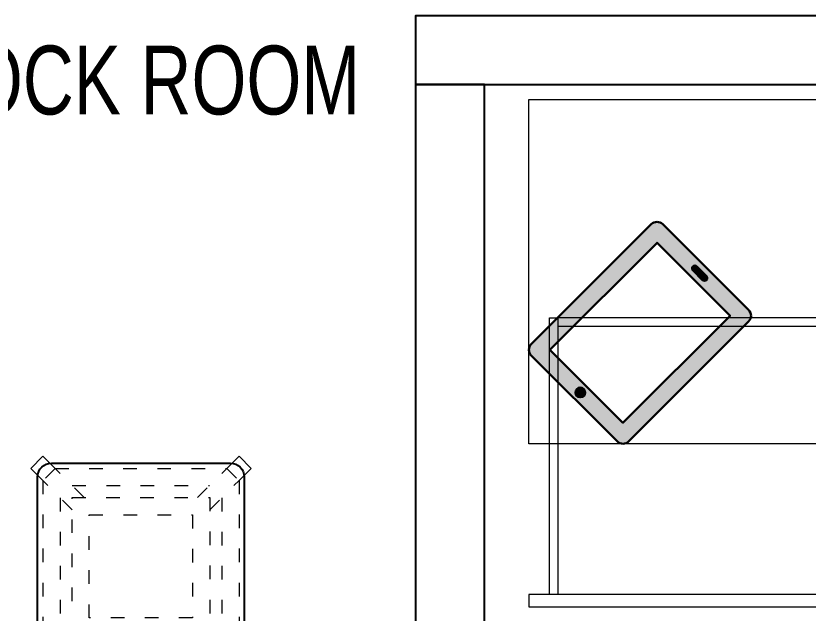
# Model space of a CAD drawing. Header units: feet. Extents: x 2748737 to 2755063, y -5469181 to -5449608.
# Drawn here: x 2752762 to 2753912, y -5454779 to -5453911 of the extents above; entities that cross this region are included whole.
import ezdxf

# ---------------------------------------------------------------- set-up
doc = ezdxf.new("R2010")
doc.units = ezdxf.units.FT
doc.header["$LTSCALE"] = 33
doc.header["$MEASUREMENT"] = 0
doc.linetypes.add('ACAD_ISO03W100', pattern=[30, 12, -18])
for name, color, linetype, lineweight in [('LENS-FURNITURE', 13, 'Continuous', 9), ('LENS-PARTITION', 21, 'Continuous', 25), ('LENS-TEXT', 31, 'Continuous', 5), ('LK-FF&E WALL', 1, 'Continuous', 9), ('LN-ELEVATION-1', 81, 'Continuous', 25), ('LN-ELEVATION-3', 125, 'Continuous', 18), ('LN-ELEVATION-5', 167, 'Continuous', 5)]:
    doc.layers.add(name, color=color, linetype=linetype, lineweight=lineweight)
doc.styles.add('LK TXT', font='GILC____.TTF', dxfattribs={"height": 100})

# ---------------------------------------------------------------- blocks, each defined once
blk = doc.blocks.new('CLENS 600 TYPE 6')
at = {"layer": 'LN-ELEVATION-1', "ltscale": 0.5}
blk.add_lwpolyline([(130, -225), (-130, -225, -0.4142135623730951), (-150, -205), (-150, 55, -0.4142135623730951), (-130, 75), (130, 75, -0.4142135623730951), (150, 55), (150, -205, -0.4142135623730951)], format="xyb", close=True, dxfattribs=at)
at = {"layer": 'LN-ELEVATION-3', "linetype": 'ACAD_ISO03W100', "ltscale": 0.05}
for p, q in [((-82.3223304701969, 25), (-124.6966991401277, 67.374368671095)), ((124.696699141059, 67.3743686703965), (-124.6966991401277, 67.374368671095)), ((82.3223304701969, 25), (124.6966991401277, 67.374368671095)), ((-100, 7.322330470196902), (-142.3743686703965, 49.69669914152472)), ((-142.3743686708621, -199.6966991410591), (-142.3743686708621, 49.69669914105907)), ((100, 7.322330470196902), (142.3743686703965, 49.69669914152472)), ((142.3743686708621, -199.6966991410591), (142.3743686708621, 49.69669914105907)), ((99.69669914059341, 42.3743686703965), (-99.69669913966207, 42.374368671095)), ((-117.3743686703965, -174.6966991408262), (-117.3743686703965, 24.69669914152473)), ((117.3743686703965, -174.6966991408262), (117.3743686703965, 24.69669914152473)), ((-100, -157.3223304701969), (-142.3743686703965, -199.6966991415247)), ((100, -157.3223304701969), (142.3743686703965, -199.6966991415247)), ((-82.3223304701969, -175), (-124.6966991401277, -217.374368671095)), ((82.3223304701969, -175), (124.6966991401277, -217.374368671095)), ((99.69669914059341, -192.3743686703965), (-99.69669913966207, -192.374368671095)), ((124.696699141059, -217.3743686703965), (-124.6966991401277, -217.374368671095))]:
    blk.add_line(p, q, dxfattribs=at)
for points in [[(-132.2008663183078, 74.87853584764525), (-124.696699141059, 67.3743686703965), (-142.3743686708621, 49.69669914105907), (-149.8785358476452, 57.20086631807498)], [(132.2008663183078, 74.87853584764525), (124.696699141059, 67.3743686703965), (142.3743686708621, 49.69669914105907), (149.8785358476452, 57.20086631807498)], [(-132.2008663183078, -224.8785358476453), (-124.696699141059, -217.3743686703965), (-142.3743686708621, -199.6966991410591), (-149.8785358476452, -207.200866318075)], [(132.2008663183078, -224.8785358476453), (124.696699141059, -217.3743686703965), (142.3743686708621, -199.6966991410591), (149.8785358476452, -207.200866318075)]]:
    blk.add_lwpolyline(points, dxfattribs=at)
for points in [[(100, -175), (-100, -175), (-100, 25), (100, 25)], [(75, -150), (-75, -150), (-75, 0), (75, 0)]]:
    blk.add_lwpolyline(points, close=True, dxfattribs=at)
at = {"layer": 'LN-ELEVATION-5', "ltscale": 0.5}
for points in [[(-149.8785358476452, 57.20086631807498), (-160.0520382001995, 67.37436867062934), (-142.3743686708621, 85.05203819996677), (-132.2008663183078, 74.87853584787806)], [(149.8785358476452, 57.20086631807498), (160.0520382001995, 67.37436867062934), (142.3743686708621, 85.05203819996677), (132.2008663183078, 74.87853584787806)], [(-149.8785358476452, -207.200866318075), (-160.0520382001995, -217.3743686706294), (-142.3743686708621, -235.0520381999668), (-132.2008663183078, -224.8785358478781)], [(149.8785358476452, -207.200866318075), (160.0520382001995, -217.3743686706294), (142.3743686708621, -235.0520381999668), (132.2008663183078, -224.8785358478781)]]:
    blk.add_lwpolyline(points, dxfattribs=at)
blk = doc.blocks.new('TRIAL SET CABINET 633x500')
at = {"layer": 'LENS-FURNITURE'}
h = blk.add_hatch(color=9, dxfattribs=at)
h.dxf.hatch_style = 1
edge = h.paths.add_edge_path()
edge.add_line((-8.54246803093703, -981.9670201920668), (115.9083254579454, -857.5162267031847))
edge.add_arc((107.4230440836399, -849.030945328879), 12.00000000009463, 315, 405)
edge.add_line((115.9083254579454, -840.5456639545736), (-58.03994271345434, -666.5973957831737))
edge.add_arc((-66.52522408775982, -675.0826771574792), 12.00000000009463, 45.00000000000002, 135)
edge.add_line((-75.01050546206531, -666.5973957831737), (-199.4612989509478, -791.0481892720562))
edge.add_arc((-190.9760175766423, -799.5334706454303), 11.99999999943607, 135.0000000031442, 225.0000000031442)
edge.add_line((-199.4612989500165, -808.0187520197359), (-25.5130307786167, -981.967020191136))
edge.add_arc((-17.02774940431148, -973.4817388177615), 11.99999999943605, 224.9999999968574, 314.9999999968578)
h.paths.add_polyline_path([(-17.02774940524252, -955.0969625067663), (89.03826777357607, -849.0309453279477), (-66.52522408775982, -693.4674534666119), (-172.5912412665784, -799.5334706454305)], flags=16)
edge = h.paths.add_edge_path(flags=16)
edge.add_line((-138.2965623782947, -741.9042679787381), (-124.1544267544522, -727.7621323548956))
edge.add_arc((-121.3259996296837, -730.5905594796641), 4.000000000031514, 45.00000000000051, 134.9999999999996, ccw=False)
edge.add_arc((-121.3259996296838, -730.5905594796641), 4.000000000031584, -45.000000000000625, 44.999999999999375, ccw=False)
edge.add_line((-118.4975725049153, -733.4189866044327), (-132.6397081287578, -747.561122228275))
edge.add_arc((-135.4681352535263, -744.7326951035067), 4.000000000031524, 225.0000000000006, 314.99999999999966, ccw=False)
edge.add_arc((-135.4681352535261, -744.7326951035066), 4.000000000031665, 135.0000000000006, 225.0000000000006, ccw=False)
edge = h.paths.add_edge_path(flags=16)
edge.add_arc((44.84409394953398, -910.9027886827243), 7, 0, 360)
at = {"layer": 'LENS-FURNITURE', "lineweight": 0}
h = blk.add_hatch(dxfattribs=at)
h.set_pattern_fill('ANSI31', color=252, scale=10, angle=405)
h.set_pattern_definition([(90, (-3772352.875833935, -3684050.327587578), (-1.25, 2e-16), [])])
edge = h.paths.add_edge_path()
edge.add_line((-138.2965623782947, -741.9042679787381), (-124.1544267544522, -727.7621323548956))
edge.add_arc((-121.3259996296837, -730.5905594796641), 4.000000000031514, 45.00000000000051, 134.9999999999996, ccw=False)
edge.add_arc((-121.3259996296838, -730.5905594796641), 4.000000000031584, -45.000000000000625, 44.999999999999375, ccw=False)
edge.add_line((-118.4975725049153, -733.4189866044327), (-132.6397081287578, -747.561122228275))
edge.add_arc((-135.4681352535263, -744.7326951035067), 4.000000000031524, 225.0000000000006, 314.99999999999966, ccw=False)
edge.add_arc((-135.4681352535261, -744.7326951035066), 4.000000000031665, 135.0000000000006, 225.0000000000006, ccw=False)
edge = h.paths.add_edge_path()
edge.add_arc((44.84409394953398, -910.9027886827243), 7, 0, 360)
blk.add_circle((0, 0), 50.09224864585668)
at = {"layer": 'LENS-FURNITURE'}
blk.add_lwpolyline([(119.4230440827086, -352.4817388160154), (119.4230440827086, -985.4817388160156), (-380.5769559172913, -985.4817388160156), (-380.5769559172913, -352.4817388160154)], close=True, dxfattribs=at)
at = {"layer": 'LENS-FURNITURE', "color": 146}
for points in [[(338.5359051078558, -352.4817388160154), (338.5359051078558, -985.4817388160156), (356.5359051078559, -985.4817388160156), (356.5359051078559, -352.4817388160154)], [(-63.4640948921442, -382.4817388160154), (-63.4640948921442, -394.4817388160154), (338.5359051078558, -394.4817388160154), (338.5359051078558, -382.4817388160154)], [(-63.4640948921442, -394.4817388160154), (-63.4640948921442, -943.4817388160153), (-51.4640948921442, -943.4817388160153), (-51.4640948921442, -394.4817388160154)], [(-63.4640948921442, -955.4817388160152), (-63.4640948921442, -943.4817388160153), (338.5359051078558, -943.4817388160153), (338.5359051078558, -955.4817388160152)]]:
    blk.add_lwpolyline(points, close=True, dxfattribs=at)
at = {"layer": 'LENS-FURNITURE', "color": 18, "lineweight": 30}
for points in [[(-8.54246803093703, -981.9670201920668), (115.9083254579454, -857.5162267031847, 0.4142135623730951), (115.9083254579454, -840.5456639545736), (-58.03994271345434, -666.5973957831737, 0.4142135623730951), (-75.01050546206531, -666.5973957831737), (-199.4612989509478, -791.0481892720562, 0.4142135623730951), (-199.4612989500165, -808.0187520197359), (-25.51303077861669, -981.967020191136, 0.4142135623730951)], [(-138.2965623782947, -741.9042679787381), (-124.1544267544522, -727.7621323548956, -0.4142135623730951), (-118.4975725049153, -727.7621323548956), (-118.4975725049153, -727.7621323548956, -0.4142135623730951), (-118.4975725049153, -733.4189866044327), (-132.6397081287578, -747.561122228275, -0.4142135623730951), (-138.2965623782947, -747.561122228275), (-138.2965623782947, -747.561122228275, -0.4142135623730951)]]:
    blk.add_lwpolyline(points, format="xyb", close=True, dxfattribs=at)
blk.add_lwpolyline([(-17.02774940524252, -955.0969625067663), (89.03826777357607, -849.0309453279477), (-66.52522408775982, -693.4674534666119), (-172.5912412665784, -799.5334706454305)], close=True, dxfattribs=at)
blk.add_circle((44.84409394953398, -910.9027886827243), 7, dxfattribs=at)

msp = doc.modelspace()

# ---------------------------------------------------------------- linework, layer by layer
at = {"layer": 'LENS-PARTITION'}
for points in [[(2754938.54712259, -5453910.869484224), (2753342.463587829, -5453910.869484224), (2753342.463587829, -5454010.869484224), (2753417.983713207, -5454010.869484224), (2754937.973169767, -5454010.869484224)], [(2753342.463587829, -5455560.869484223), (2753442.463587829, -5455560.869484223), (2753442.463587829, -5454010.869484224), (2753342.463587829, -5454010.869484224)]]:
    msp.add_lwpolyline(points, close=True, dxfattribs=at)

# ---------------------------------------------------------------- block references
at = {"layer": 'LENS-FURNITURE', "rotation": 270}
msp.add_blockref('TRIAL SET CABINET 633x500', (2754492.42181556, -5454413.264480946), dxfattribs=at)
at = {"layer": 'LK-FF&E WALL', "rotation": 179.9999999999999}
msp.add_blockref('CLENS 600 TYPE 6', (2752943.618611335, -5454785.869484224), dxfattribs=at)

# ---------------------------------------------------------------- texts
at = {"layer": 'LENS-TEXT', "color": 0, "linetype": 'Continuous', "ltscale": 3, "insert": (2752911.623162483, -5454004.862635076), "char_height": 100, "attachment_point": 5, "style": 'LK TXT'}
msp.add_mtext_dynamic_manual_height_columns('STOCK ROOM', width=730.5073781448633, gutter_width=0.9999999999999992, heights=[0], dxfattribs=at)

doc.saveas('drawing.dxf')
